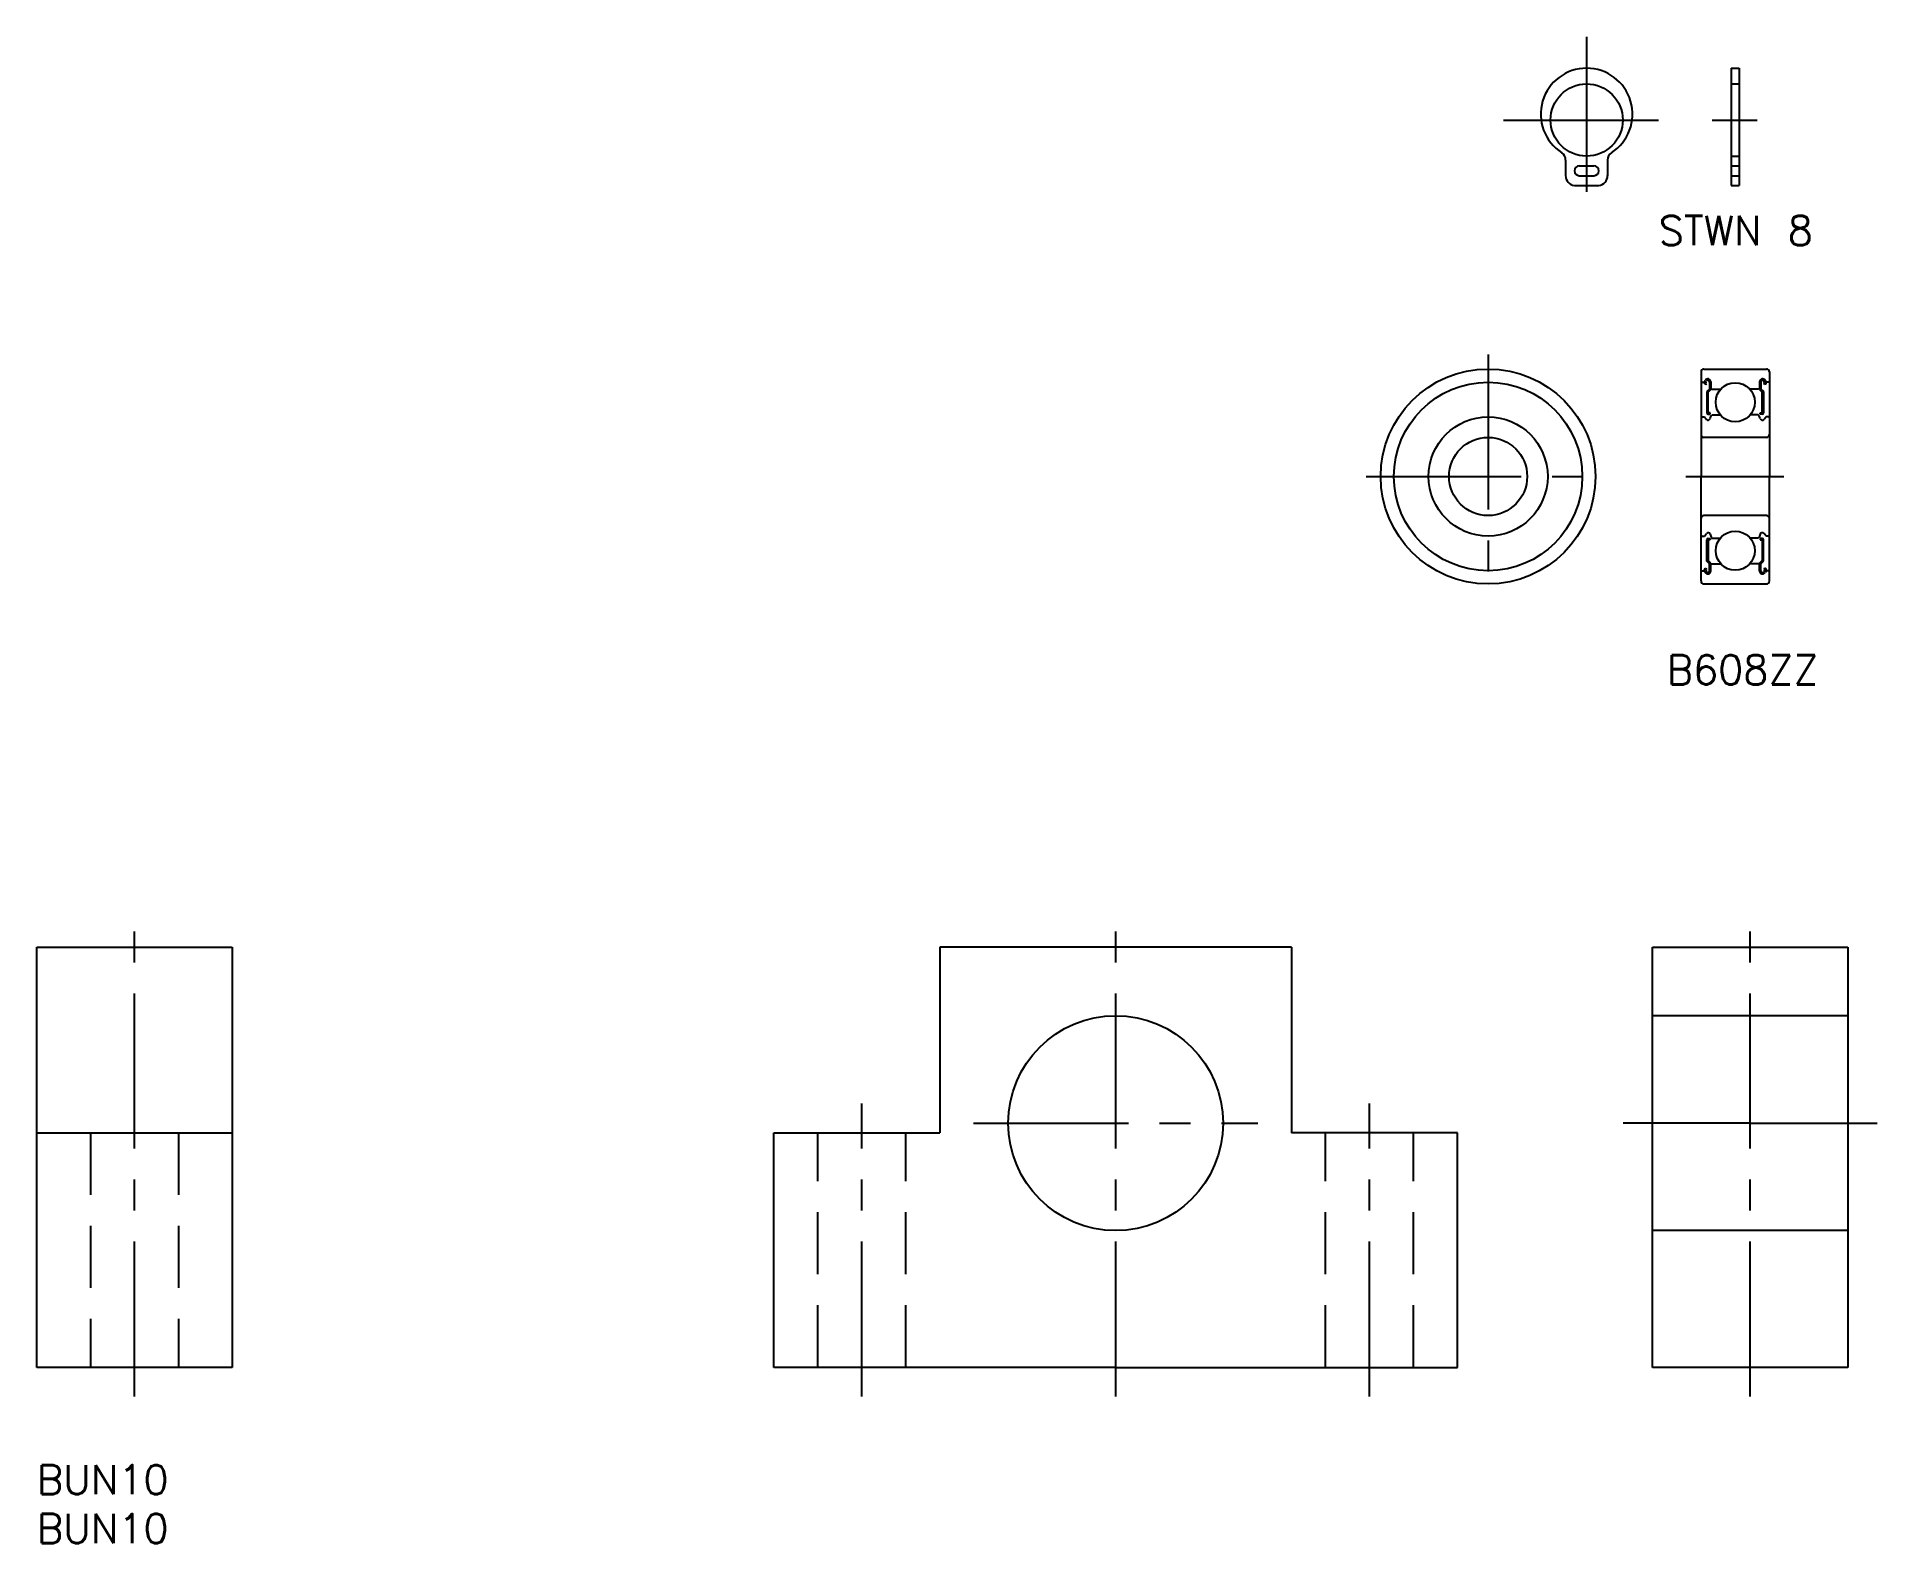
# Model space of a CAD drawing. Extents: x 0 to 189, y -8 to 146.
import ezdxf

# ---------------------------------------------------------------- set-up
doc = ezdxf.new("R2010")
doc.units = 0
doc.header["$LTSCALE"] = 0.5
doc.linetypes.add('CENTER', pattern=[50.8, 31.75, -6.35, 6.35, -6.35])
doc.linetypes.add('DASHED', pattern=[19.05, 12.7, -6.35])
for name, color, linetype in [('MSM_CENTER', 1, 'CENTER'), ('MSM_CONTINUOUS', 7, 'CONTINUOUS'), ('MSM_DASHED', 4, 'DASHED'), ('MSM_PART_NUMBER', 7, 'CONTINUOUS')]:
    doc.layers.add(name, color=color, linetype=linetype)
doc.styles.get("Standard").update_dxf_attribs({"font": 'txt.shx', "height": 3, "bigfont": 'bigfont.shx'})

# ---------------------------------------------------------------- blocks, each defined once
blk = doc.blocks.new('*U30')
at = {"layer": 'MSM_PART_NUMBER'}
blk.add_text('BUN10', height=3, dxfattribs=at).set_placement((0, -3))
blk = doc.blocks.new('*U31')
at = {"layer": 'MSM_PART_NUMBER'}
blk.add_text('BUN10', height=3, dxfattribs=at).set_placement((0, -8))

msp = doc.modelspace()

# ---------------------------------------------------------------- linework, layer by layer
at = {"layer": 'MSM_CENTER'}
for p, q in [((158.75, 146.21), (158.75, 129.17)), ((150.23, 137.69), (167.26, 137.69)), ((171.61, 137.69), (176.22, 137.69)), ((148.66, 113.7), (148.66, 88.7)), ((136.16, 101.2), (161.16, 101.2)), ((168.91, 101.2), (178.96, 101.2)), ((10, 7), (10, 56)), ((110.51, 7), (110.51, 56)), ((175.51, 7), (175.51, 56)), ((84.51, 7), (84.51, 37)), ((136.51, 7), (136.51, 37)), ((95.96, 35), (125.06, 35)), ((175.51, 35), (162.51, 35)), ((175.51, 35), (188.51, 35))]:
    msp.add_line(p, q, dxfattribs=at)
at = {"layer": 'MSM_CONTINUOUS'}
for p, q in [((173.57, 142.99), (173.57, 130.99)), ((173.57, 142.99), (174.37, 142.99)), ((174.37, 142.99), (174.37, 130.99)), ((158.75, 133.99), (158.75, 132.99)), ((156.6, 133.59), (156.6, 131.99)), ((158, 132.99), (159.5, 132.99)), ((158, 131.99), (159.5, 131.99)), ((158.75, 131.99), (158.75, 130.99)), ((160.9, 133.59), (160.9, 131.99)), ((157.5, 130.99), (160, 130.99)), ((173.57, 130.99), (174.37, 130.99)), ((170.47, 111.9), (170.47, 101.2)), ((170.77, 112.2), (177.17, 112.2)), ((177.47, 111.9), (177.47, 101.2)), ((170.47, 110.95), (170.57, 110.85)), ((170.57, 110.85), (170.81, 110.85)), ((170.81, 110.85), (170.91, 111.04)), ((170.85, 110.67), (170.97, 110.6)), ((170.92, 110.79), (171.03, 110.97)), ((171.04, 110.72), (170.92, 110.79)), ((170.97, 110.6), (171.04, 110.72)), ((171.34, 110.15), (171.07, 109.89)), ((171.07, 109.89), (171.07, 107.7)), ((171.47, 110.1), (171.21, 109.83)), ((171.21, 107.7), (171.21, 109.83)), ((171.34, 110.89), (171.34, 110.15)), ((171.47, 110.89), (171.47, 110.1)), ((171.47, 110.25), (171.57, 110.15)), ((171.57, 110.15), (172.5, 110.15)), ((176.37, 110.15), (175.45, 110.15)), ((176.47, 110.25), (176.37, 110.15)), ((176.47, 110.89), (176.47, 110.1)), ((176.47, 110.1), (176.74, 109.83)), ((176.61, 110.89), (176.61, 110.15)), ((176.61, 110.15), (176.87, 109.89)), ((176.74, 107.7), (176.74, 109.83)), ((176.87, 109.89), (176.87, 107.7)), ((177.02, 110.79), (176.91, 110.97)), ((176.91, 110.72), (177.02, 110.79)), ((176.97, 110.6), (176.91, 110.72)), ((177.09, 110.67), (176.97, 110.6)), ((177.14, 110.85), (177.03, 111.04)), ((177.37, 110.85), (177.14, 110.85)), ((177.47, 110.95), (177.37, 110.85)), ((171.41, 107.7), (171.21, 107.7)), ((171.21, 107.57), (171.41, 107.57)), ((171.41, 107.57), (171.41, 107.7)), ((171.51, 107.41), (171.61, 107.5)), ((171.61, 107.5), (172.45, 107.5)), ((176.33, 107.5), (175.49, 107.5)), ((176.43, 107.41), (176.33, 107.5)), ((176.54, 107.7), (176.74, 107.7)), ((176.54, 107.57), (176.54, 107.7)), ((176.74, 107.57), (176.54, 107.57)), ((170.47, 107.2), (170.57, 107.3)), ((170.57, 107.3), (170.81, 107.3)), ((170.81, 107.3), (171.02, 107.04)), ((171.41, 107.12), (171.51, 107.41)), ((176.54, 107.12), (176.43, 107.41)), ((177.14, 107.3), (176.92, 107.04)), ((177.37, 107.3), (177.14, 107.3)), ((177.47, 107.2), (177.37, 107.3)), ((177.17, 105.2), (170.77, 105.2)), ((170.47, 90.5), (170.47, 101.2)), ((177.47, 90.5), (177.47, 101.2)), ((177.17, 97.2), (170.77, 97.2)), ((170.47, 95.2), (170.57, 95.1)), ((170.57, 95.1), (170.81, 95.1)), ((170.81, 95.1), (171.02, 95.37)), ((171.07, 92.52), (171.07, 94.71)), ((171.21, 94.84), (171.41, 94.84)), ((171.41, 94.71), (171.21, 94.71)), ((171.21, 94.71), (171.21, 92.58)), ((171.41, 95.29), (171.51, 95)), ((171.41, 94.84), (171.41, 94.71)), ((171.51, 95), (171.61, 94.9)), ((171.61, 94.9), (172.45, 94.9)), ((176.33, 94.9), (175.49, 94.9)), ((176.43, 95), (176.33, 94.9)), ((176.54, 95.29), (176.43, 95)), ((176.74, 94.84), (176.54, 94.84)), ((176.54, 94.84), (176.54, 94.71)), ((176.54, 94.71), (176.74, 94.71)), ((176.74, 94.71), (176.74, 92.58)), ((176.87, 92.52), (176.87, 94.71)), ((177.14, 95.1), (176.92, 95.37)), ((177.37, 95.1), (177.14, 95.1)), ((177.47, 95.2), (177.37, 95.1)), ((177.47, 95.85), (177.47, 95.85)), ((171.34, 92.25), (171.07, 92.52)), ((171.47, 92.31), (171.21, 92.58)), ((176.47, 92.31), (176.74, 92.58)), ((176.61, 92.25), (176.87, 92.52)), ((177.47, 93.18), (177.47, 93.18)), ((170.47, 91.45), (170.57, 91.55)), ((170.57, 91.55), (170.81, 91.55)), ((170.81, 91.55), (170.91, 91.37)), ((170.85, 91.74), (170.97, 91.8)), ((171.04, 91.69), (170.92, 91.62)), ((170.92, 91.62), (171.03, 91.44)), ((170.97, 91.8), (171.04, 91.69)), ((171.34, 91.52), (171.34, 92.25)), ((171.47, 91.52), (171.47, 92.31)), ((171.47, 92.15), (171.57, 92.25)), ((171.57, 92.25), (172.5, 92.25)), ((176.37, 92.25), (175.45, 92.25)), ((176.47, 92.15), (176.37, 92.25)), ((176.47, 91.52), (176.47, 92.31)), ((176.61, 91.52), (176.61, 92.25)), ((176.97, 91.8), (176.91, 91.69)), ((176.91, 91.69), (177.02, 91.62)), ((177.02, 91.62), (176.91, 91.44)), ((177.09, 91.74), (176.97, 91.8)), ((177.14, 91.55), (177.03, 91.37)), ((177.37, 91.55), (177.14, 91.55)), ((177.47, 91.45), (177.37, 91.55)), ((170.77, 90.2), (177.17, 90.2)), ((0, 10), (0, 53)), ((0, 53), (20, 53)), ((20, 53), (20, 10)), ((92.51, 53), (92.51, 34)), ((128.51, 53), (92.51, 53)), ((128.51, 53), (128.51, 34)), ((165.51, 10), (165.51, 53)), ((165.51, 53), (185.51, 53)), ((185.51, 53), (185.51, 10)), ((185.51, 46), (165.51, 46)), ((0, 34), (20, 34)), ((75.51, 10), (75.51, 34)), ((145.51, 10), (145.51, 34)), ((185.51, 24), (165.51, 24)), ((20, 10), (0, 10)), ((110.51, 10), (75.51, 10)), ((110.51, 10), (145.51, 10)), ((185.51, 10), (165.51, 10))]:
    msp.add_line(p, q, dxfattribs=at)
for points in [[(75.51, 34), (92.51, 34)], [(145.51, 34), (128.51, 34)]]:
    msp.add_lwpolyline(points, dxfattribs=at)
for centre, radius in [((158.75, 137.69), 3.7), ((148.66, 101.2), 11), ((148.66, 101.2), 9.65), ((173.97, 108.8), 2), ((148.66, 101.2), 6.1), ((148.66, 101.2), 4), ((173.97, 93.6), 2), ((110.51, 35), 11)]:
    msp.add_circle(centre, radius, dxfattribs=at)
for centre, radius, start, end in [((158.75, 138.29), 4.7, 302.6213, 237.3787), ((155.7, 133.59), 0.9, 0, 55.0939), ((161.8, 133.59), 0.9, 124.9061, 180), ((157.59, 131.98), 0.99, 179.1897, 264.7847), ((158, 132.49), 0.5, 90, 270), ((159.5, 132.49), 0.5, 270, 90), ((159.91, 131.98), 0.99, 275.2153, 0.8103), ((170.77, 111.9), 0.3, 90, 180), ((177.17, 111.9), 0.3, 0, 90), ((170.92, 110.79), 0.133, 149.9969, 240.0013), ((171.17, 110.89), 0.299, 0, 150.0002), ((171.17, 110.89), 0.166, 0, 150.0044), ((176.77, 110.89), 0.299, 29.9998, 180), ((176.77, 110.89), 0.166, 29.9956, 180), ((177.02, 110.79), 0.133, 299.9987, 30.0031), ((171.21, 107.7), 0.133, 180.0001, 270), ((176.74, 107.7), 0.133, 270, 359.9999), ((171.19, 107.18), 0.224, 220.001, 343.1517), ((176.75, 107.18), 0.224, 196.8483, 319.999), ((170.77, 105.5), 0.3, 180, 270), ((177.17, 105.5), 0.3, 270, 0), ((170.77, 96.9), 0.3, 90, 180), ((177.17, 96.9), 0.3, 0, 90), ((171.19, 95.22), 0.224, 16.8483, 139.999), ((171.21, 94.71), 0.133, 90, 179.9999), ((176.75, 95.22), 0.224, 40.001, 163.1517), ((176.74, 94.71), 0.133, 0.0001, 90), ((170.77, 90.5), 0.3, 180, 270), ((170.92, 91.62), 0.133, 119.9987, 210.0031), ((171.17, 91.52), 0.299, 209.9998, 0), ((171.17, 91.52), 0.166, 209.9956, 0), ((176.77, 91.52), 0.299, 180, 330.0002), ((176.77, 91.52), 0.166, 180, 330.0044), ((177.02, 91.62), 0.133, 329.9969, 60.0013), ((177.17, 90.5), 0.3, 270, 0)]:
    msp.add_arc(centre, radius, start, end, dxfattribs=at)
at = {"layer": 'MSM_DASHED'}
for p, q in [((173.57, 141.39), (174.37, 141.39)), ((173.57, 133.99), (174.37, 133.99)), ((173.57, 132.99), (174.37, 132.99)), ((173.57, 131.99), (174.37, 131.99)), ((5.5, 34), (5.5, 10)), ((14.5, 34), (14.5, 10)), ((80.01, 10), (80.01, 34)), ((89.01, 10), (89.01, 34)), ((132.01, 10), (132.01, 34)), ((141.01, 10), (141.01, 34))]:
    msp.add_line(p, q, dxfattribs=at)

# ---------------------------------------------------------------- block references
at = {"layer": 'MSM_CONTINUOUS'}
for name in ['*U30', '*U31']:
    msp.add_blockref(name, (0, 0), dxfattribs=at)

# ---------------------------------------------------------------- texts
at = {"layer": 'MSM_PART_NUMBER'}
for s, p in [('STWN 8', (166.13, 124.87)), ('B608ZZ', (166.95, 79.9))]:
    msp.add_text(s, height=3, dxfattribs=at).set_placement(p)

doc.saveas('drawing.dxf')
